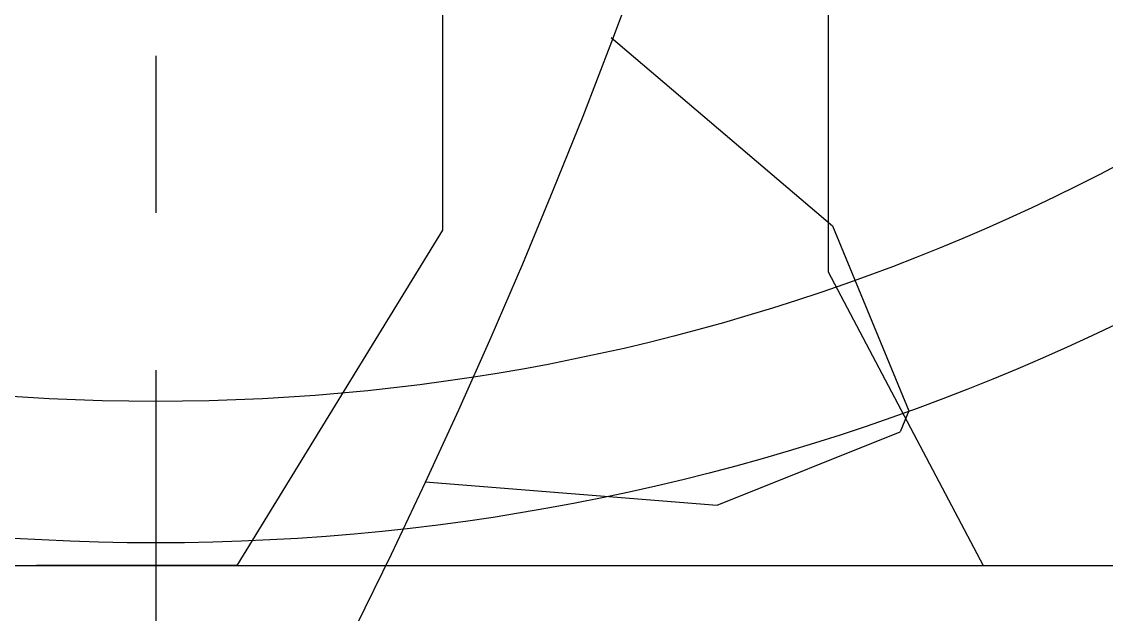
# Model space of a CAD drawing. Extents: x -381 to 213, y -63 to 250.
# Drawn here: x -65.22 to -54.86, y -15.06 to -9.41 of the extents above; entities that cross this region are included whole.
import ezdxf

# ---------------------------------------------------------------- set-up
doc = ezdxf.new("R2010")
doc.units = 0
doc.header["$MEASUREMENT"] = 0
for name, pattern in [('K5LT65535', [0]), ('K5LT_AXLED', [19.5, 15, -1.5, 1.5, -1.5]), ('K5LT_BASIC', [0])]:
    doc.linetypes.add(name, pattern=pattern)
doc.layers.add('Системный слой', color=7, linetype='Continuous')

# ---------------------------------------------------------------- blocks, each defined once
blk = doc.blocks.new('*U')
at = {"layer": 'Системный слой', "color": 30, "linetype": 'K5LT_AXLED'}
for q in [(-0.009, -23.318), (-0.009, -21.968)]:
    blk.add_line((-0.009, -0.168), q, dxfattribs=at)
at = {"layer": 'Системный слой', "color": 5, "linetype": 'K5LT_BASIC'}
blk.add_line((155.324, -19.761), (155.24, -19.961), dxfattribs=at)
blk.add_line((155.324, -19.761), (155.24, -19.961), dxfattribs=at)
for points in [[(152.482, -16.194), (154.595, -17.992), (155.324, -19.761)], [(152.482, -16.194), (154.595, -17.992), (155.324, -19.761)], [(150.704, -20.436), (153.492, -20.659), (155.24, -19.961)], [(150.704, -20.436), (153.492, -20.659), (155.24, -19.961)]]:
    blk.add_lwpolyline(points, dxfattribs=at)
blk = doc.blocks.new('*F')
at = {"layer": 'Системный слой', "color": 5, "linetype": 'K5LT_BASIC'}
blk.add_line((6.412, -18.732), (7.891, -21.534), dxfattribs=at)
at = {"layer": 'Системный слой', "color": 5, "linetype": 'K5LT65535'}
for points in [[(57.084, 15.692), (54.357, 42.488), (52.06, 44.784), (7.561, 44.784), (6.412, 41.243), (6.412, -18.732)], [(-51.58, 12.152), (-51.58, 15.788), (-42.68, 41.722), (-39.714, 44.689), (1.149, 44.689), (2.728, 43.11), (2.728, -18.333), (0.766, -21.534), (-1.148, -21.534)], [(61.31, -34.166), (-32.345, -34.121), (-47.082, -29.094), (-58.662, -6.988), (-60.958, -2.49), (-65.073, -0.385), (-75.983, 2.103), (-86.605, 2.103), (-95.888, 2.103), (-104.022, -0.385), (-108.998, -5.361), (-114.262, -13.687), (-130.243, -13.687), (-130.243, 12.152), (-51.58, 12.152), (-42.01, -15.983), (-39.427, -18.567), (-35.886, -20.385), (-31.867, -21.534), (54.835, -21.534), (57.084, -19.285), (57.084, 15.692), (64.596, 15.692), (64.622, 7.622)]]:
    blk.add_lwpolyline(points, dxfattribs=at)
at = {"layer": 'Системный слой', "color": 5, "linetype": 'K5LT_BASIC'}
for centre, radius in [((94.013, 5.981), 62.534), ((94.013, 5.981), 62.534), ((-0.009, -0.168), 21.15), ((-0.009, -0.168), 19.8)]:
    blk.add_circle(centre, radius, dxfattribs=at)
at = {"layer": 'Системный слой'}
blk.add_blockref('*U', (0, 0), dxfattribs=at)
blk.add_blockref('*U', (0, 0), dxfattribs=at)
blk.add_blockref('*U', (0, 0), dxfattribs=at)
blk.add_blockref('*U', (0, 0), dxfattribs=at)
blk.add_blockref('*U', (0, 0), dxfattribs=at)
blk.add_blockref('*U', (0, 0), dxfattribs=at)
blk.add_blockref('*U', (0, 0), dxfattribs=at)
blk.add_blockref('*U', (0, 0), dxfattribs=at)
blk.add_blockref('*U', (0, 0), dxfattribs=at)
blk.add_blockref('*U', (0, 0), dxfattribs=at)
blk.add_blockref('*U', (0, 0), dxfattribs=at)
blk.add_blockref('*U', (0, 0), dxfattribs=at)
blk.add_blockref('*U', (0, 0), dxfattribs=at)
blk.add_blockref('*U', (0, 0), dxfattribs=at)
blk.add_blockref('*U', (0, 0), dxfattribs=at)
blk.add_blockref('*U', (0, 0), dxfattribs=at)
blk.add_blockref('*U', (0, 0), dxfattribs=at)
blk.add_blockref('*U', (0, 0), dxfattribs=at)
blk.add_blockref('*U', (0, 0), dxfattribs=at)
blk.add_blockref('*U', (0, 0), dxfattribs=at)
blk.add_blockref('*U', (0, 0), dxfattribs=at)
blk.add_blockref('*U', (0, 0), dxfattribs=at)
blk.add_blockref('*U', (0, 0), dxfattribs=at)
blk.add_blockref('*U', (0, 0), dxfattribs=at)
blk.add_blockref('*U', (0, 0), dxfattribs=at)
blk.add_blockref('*U', (0, 0), dxfattribs=at)
blk.add_blockref('*U', (0, 0), dxfattribs=at)
blk.add_blockref('*U', (0, 0), dxfattribs=at)
blk.add_blockref('*U', (0, 0), dxfattribs=at)
blk.add_blockref('*U', (0, 0), dxfattribs=at)
blk.add_blockref('*U', (0, 0), dxfattribs=at)
blk.add_blockref('*U', (0, 0), dxfattribs=at)
blk.add_blockref('*U', (0, 0), dxfattribs=at)
blk.add_blockref('*U', (0, 0), dxfattribs=at)
blk.add_blockref('*U', (0, 0), dxfattribs=at)
blk.add_blockref('*U', (0, 0), dxfattribs=at)
blk.add_blockref('*U', (0, 0), dxfattribs=at)
blk.add_blockref('*U', (0, 0), dxfattribs=at)
blk.add_blockref('*U', (0, 0), dxfattribs=at)
blk.add_blockref('*U', (0, 0), dxfattribs=at)
blk.add_blockref('*U', (0, 0), dxfattribs=at)
blk.add_blockref('*U', (0, 0), dxfattribs=at)
blk.add_blockref('*U', (0, 0), dxfattribs=at)
blk.add_blockref('*U', (0, 0), dxfattribs=at)
blk.add_blockref('*U', (0, 0), dxfattribs=at)
blk.add_blockref('*U', (0, 0), dxfattribs=at)
blk.add_blockref('*U', (0, 0), dxfattribs=at)
blk.add_blockref('*U', (0, 0), dxfattribs=at)
blk.add_blockref('*U', (0, 0), dxfattribs=at)
blk.add_blockref('*U', (0, 0), dxfattribs=at)
blk.add_blockref('*U', (0, 0), dxfattribs=at)
blk.add_blockref('*U', (0, 0), dxfattribs=at)
blk.add_blockref('*U', (0, 0), dxfattribs=at)
blk.add_blockref('*U', (0, 0), dxfattribs=at)
blk.add_blockref('*U', (0, 0), dxfattribs=at)
blk.add_blockref('*U', (0, 0), dxfattribs=at)
blk.add_blockref('*U', (0, 0), dxfattribs=at)
blk.add_blockref('*U', (0, 0), dxfattribs=at)
blk.add_blockref('*U', (0, 0), dxfattribs=at)
blk.add_blockref('*U', (0, 0), dxfattribs=at)
blk.add_blockref('*U', (0, 0), dxfattribs=at)
blk.add_blockref('*U', (0, 0), dxfattribs=at)
blk.add_blockref('*U', (0, 0), dxfattribs=at)
blk.add_blockref('*U', (0, 0), dxfattribs=at)
blk.add_blockref('*U', (0, 0), dxfattribs=at)
blk.add_blockref('*U', (0, 0), dxfattribs=at)
blk.add_blockref('*U', (0, 0), dxfattribs=at)
blk.add_blockref('*U', (0, 0), dxfattribs=at)
blk.add_blockref('*U', (0, 0), dxfattribs=at)
blk.add_blockref('*U', (0, 0), dxfattribs=at)
blk.add_blockref('*U', (0, 0), dxfattribs=at)
blk.add_blockref('*U', (0, 0), dxfattribs=at)
blk.add_blockref('*U', (0, 0), dxfattribs=at)
blk.add_blockref('*U', (0, 0), dxfattribs=at)
blk.add_blockref('*U', (0, 0), dxfattribs=at)
blk.add_blockref('*U', (0, 0), dxfattribs=at)
blk.add_blockref('*U', (0, 0), dxfattribs=at)
blk.add_blockref('*U', (0, 0), dxfattribs=at)
blk.add_blockref('*U', (0, 0), dxfattribs=at)
blk.add_blockref('*U', (0, 0), dxfattribs=at)
blk.add_blockref('*U', (0, 0), dxfattribs=at)
blk.add_blockref('*U', (0, 0), dxfattribs=at)
blk.add_blockref('*U', (0, 0), dxfattribs=at)
blk.add_blockref('*U', (0, 0), dxfattribs=at)
blk.add_blockref('*U', (0, 0), dxfattribs=at)
blk.add_blockref('*U', (0, 0), dxfattribs=at)
blk.add_blockref('*U', (0, 0), dxfattribs=at)
blk.add_blockref('*U', (0, 0), dxfattribs=at)
blk.add_blockref('*U', (0, 0), dxfattribs=at)
blk.add_blockref('*U', (0, 0), dxfattribs=at)
blk.add_blockref('*U', (0, 0), dxfattribs=at)
blk.add_blockref('*U', (0, 0), dxfattribs=at)
blk.add_blockref('*U', (0, 0), dxfattribs=at)
blk.add_blockref('*U', (0, 0), dxfattribs=at)
blk.add_blockref('*U', (0, 0), dxfattribs=at)
blk.add_blockref('*U', (0, 0), dxfattribs=at)
blk.add_blockref('*U', (0, 0), dxfattribs=at)
blk.add_blockref('*U', (0, 0), dxfattribs=at)
blk.add_blockref('*U', (0, 0), dxfattribs=at)
blk.add_blockref('*U', (0, 0), dxfattribs=at)
blk.add_blockref('*U', (0, 0), dxfattribs=at)
blk.add_blockref('*U', (0, 0), dxfattribs=at)
blk.add_blockref('*U', (0, 0), dxfattribs=at)
blk.add_blockref('*U', (0, 0), dxfattribs=at)
blk.add_blockref('*U', (0, 0), dxfattribs=at)
blk.add_blockref('*U', (0, 0), dxfattribs=at)
blk.add_blockref('*U', (0, 0), dxfattribs=at)
blk.add_blockref('*U', (0, 0), dxfattribs=at)
blk.add_blockref('*U', (0, 0), dxfattribs=at)
blk.add_blockref('*U', (0, 0), dxfattribs=at)
blk.add_blockref('*U', (0, 0), dxfattribs=at)
blk.add_blockref('*U', (0, 0), dxfattribs=at)
blk.add_blockref('*U', (0, 0), dxfattribs=at)
blk.add_blockref('*U', (0, 0), dxfattribs=at)
blk.add_blockref('*U', (0, 0), dxfattribs=at)
blk.add_blockref('*U', (0, 0), dxfattribs=at)
blk.add_blockref('*U', (0, 0), dxfattribs=at)
blk.add_blockref('*U', (0, 0), dxfattribs=at)
blk.add_blockref('*U', (0, 0), dxfattribs=at)
blk.add_blockref('*U', (0, 0), dxfattribs=at)
blk.add_blockref('*U', (0, 0), dxfattribs=at)
blk.add_blockref('*U', (0, 0), dxfattribs=at)
blk.add_blockref('*U', (0, 0), dxfattribs=at)
blk.add_blockref('*U', (0, 0), dxfattribs=at)
blk.add_blockref('*U', (0, 0), dxfattribs=at)
blk.add_blockref('*U', (0, 0), dxfattribs=at)
blk.add_blockref('*U', (0, 0), dxfattribs=at)
blk.add_blockref('*U', (0, 0), dxfattribs=at)
blk.add_blockref('*U', (0, 0), dxfattribs=at)
blk.add_blockref('*U', (0, 0), dxfattribs=at)
blk.add_blockref('*U', (0, 0), dxfattribs=at)
blk.add_blockref('*U', (0, 0), dxfattribs=at)
blk.add_blockref('*U', (0, 0), dxfattribs=at)
blk.add_blockref('*U', (0, 0), dxfattribs=at)
blk.add_blockref('*U', (0, 0), dxfattribs=at)
blk.add_blockref('*U', (0, 0), dxfattribs=at)
blk.add_blockref('*U', (0, 0), dxfattribs=at)
blk.add_blockref('*U', (0, 0), dxfattribs=at)
blk.add_blockref('*U', (0, 0), dxfattribs=at)
blk.add_blockref('*U', (0, 0), dxfattribs=at)
blk.add_blockref('*U', (0, 0), dxfattribs=at)
blk.add_blockref('*U', (0, 0), dxfattribs=at)
blk.add_blockref('*U', (0, 0), dxfattribs=at)
blk.add_blockref('*U', (0, 0), dxfattribs=at)
blk.add_blockref('*U', (0, 0), dxfattribs=at)
blk.add_blockref('*U', (0, 0), dxfattribs=at)
blk.add_blockref('*U', (0, 0), dxfattribs=at)
blk.add_blockref('*U', (0, 0), dxfattribs=at)
blk.add_blockref('*U', (0, 0), dxfattribs=at)
blk.add_blockref('*U', (0, 0), dxfattribs=at)
blk.add_blockref('*U', (0, 0), dxfattribs=at)
blk.add_blockref('*U', (0, 0), dxfattribs=at)
blk.add_blockref('*U', (0, 0), dxfattribs=at)
blk.add_blockref('*U', (0, 0), dxfattribs=at)
blk.add_blockref('*U', (0, 0), dxfattribs=at)
blk.add_blockref('*U', (0, 0), dxfattribs=at)
blk.add_blockref('*U', (0, 0), dxfattribs=at)
blk.add_blockref('*U', (0, 0), dxfattribs=at)
blk.add_blockref('*U', (0, 0), dxfattribs=at)
blk.add_blockref('*U', (0, 0), dxfattribs=at)
blk.add_blockref('*U', (0, 0), dxfattribs=at)
blk.add_blockref('*U', (0, 0), dxfattribs=at)
blk.add_blockref('*U', (0, 0), dxfattribs=at)
blk.add_blockref('*U', (0, 0), dxfattribs=at)
blk.add_blockref('*U', (0, 0), dxfattribs=at)
blk.add_blockref('*U', (0, 0), dxfattribs=at)
blk.add_blockref('*U', (0, 0), dxfattribs=at)
blk.add_blockref('*U', (0, 0), dxfattribs=at)
blk.add_blockref('*U', (0, 0), dxfattribs=at)
blk.add_blockref('*U', (0, 0), dxfattribs=at)
blk.add_blockref('*U', (0, 0), dxfattribs=at)
blk.add_blockref('*U', (0, 0), dxfattribs=at)
blk.add_blockref('*U', (0, 0), dxfattribs=at)
blk.add_blockref('*U', (0, 0), dxfattribs=at)
blk.add_blockref('*U', (0, 0), dxfattribs=at)
blk.add_blockref('*U', (0, 0), dxfattribs=at)
blk.add_blockref('*U', (0, 0), dxfattribs=at)
blk.add_blockref('*U', (0, 0), dxfattribs=at)
blk.add_blockref('*U', (0, 0), dxfattribs=at)
blk.add_blockref('*U', (0, 0), dxfattribs=at)
blk.add_blockref('*U', (0, 0), dxfattribs=at)
blk.add_blockref('*U', (0, 0), dxfattribs=at)
blk.add_blockref('*U', (0, 0), dxfattribs=at)
blk.add_blockref('*U', (0, 0), dxfattribs=at)
blk.add_blockref('*U', (0, 0), dxfattribs=at)
blk.add_blockref('*U', (0, 0), dxfattribs=at)
blk.add_blockref('*U', (0, 0), dxfattribs=at)
blk.add_blockref('*U', (0, 0), dxfattribs=at)
blk.add_blockref('*U', (0, 0), dxfattribs=at)
blk.add_blockref('*U', (0, 0), dxfattribs=at)
blk.add_blockref('*U', (0, 0), dxfattribs=at)
blk.add_blockref('*U', (0, 0), dxfattribs=at)
blk.add_blockref('*U', (0, 0), dxfattribs=at)
blk.add_blockref('*U', (0, 0), dxfattribs=at)
blk.add_blockref('*U', (0, 0), dxfattribs=at)
blk.add_blockref('*U', (0, 0), dxfattribs=at)
blk.add_blockref('*U', (0, 0), dxfattribs=at)
blk.add_blockref('*U', (0, 0), dxfattribs=at)
blk.add_blockref('*U', (0, 0), dxfattribs=at)
blk.add_blockref('*U', (0, 0), dxfattribs=at)
blk.add_blockref('*U', (0, 0), dxfattribs=at)
blk.add_blockref('*U', (0, 0), dxfattribs=at)
blk.add_blockref('*U', (0, 0), dxfattribs=at)
blk.add_blockref('*U', (0, 0), dxfattribs=at)
blk.add_blockref('*U', (0, 0), dxfattribs=at)
blk.add_blockref('*U', (0, 0), dxfattribs=at)
blk.add_blockref('*U', (0, 0), dxfattribs=at)

msp = doc.modelspace()

# ---------------------------------------------------------------- block references
at = {"layer": 'Системный слой'}
for p in [(-96.515, 28.741), (-63.927, 6.935), (-212.068, 6.637)]:
    msp.add_blockref('*F', p, dxfattribs=at)

doc.saveas('drawing.dxf')
